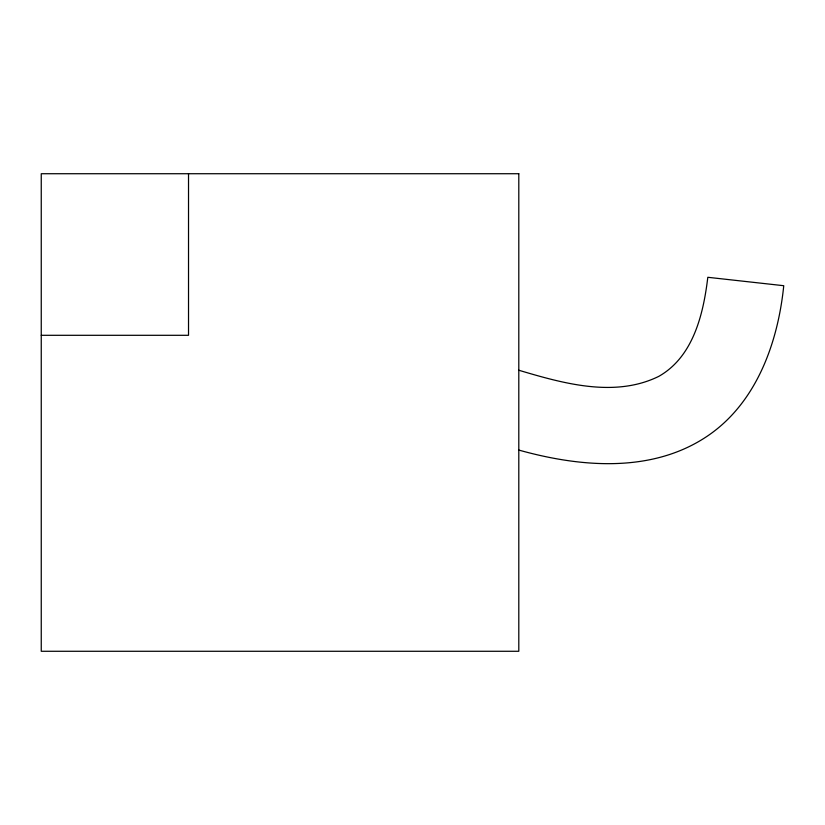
<?xml version="1.0" encoding="UTF-8"?>
<svg xmlns="http://www.w3.org/2000/svg" width="825" height="825" viewBox="0 0 825 825"><rect width="100%" height="100%" fill="white"/><g stroke="black" fill="none" stroke-linecap="round" stroke-linejoin="round"><path stroke-width="1.24" d="M41.25 335.301L188.523 335.301L188.523 173.724M518.801 450.068C579.542 467.053 650.347 473.416 705.653 437.25C756.061 404.322 777.913 343.19 783.75 285.708L707.809 277.293C703.426 313.882 693.392 356.802 658.732 376.396C614.646 398.042 563.062 383.398 518.801 370.239M518.801 173.724L41.25 173.724L41.25 651.276L518.801 651.276L518.801 173.724"/></g></svg>
